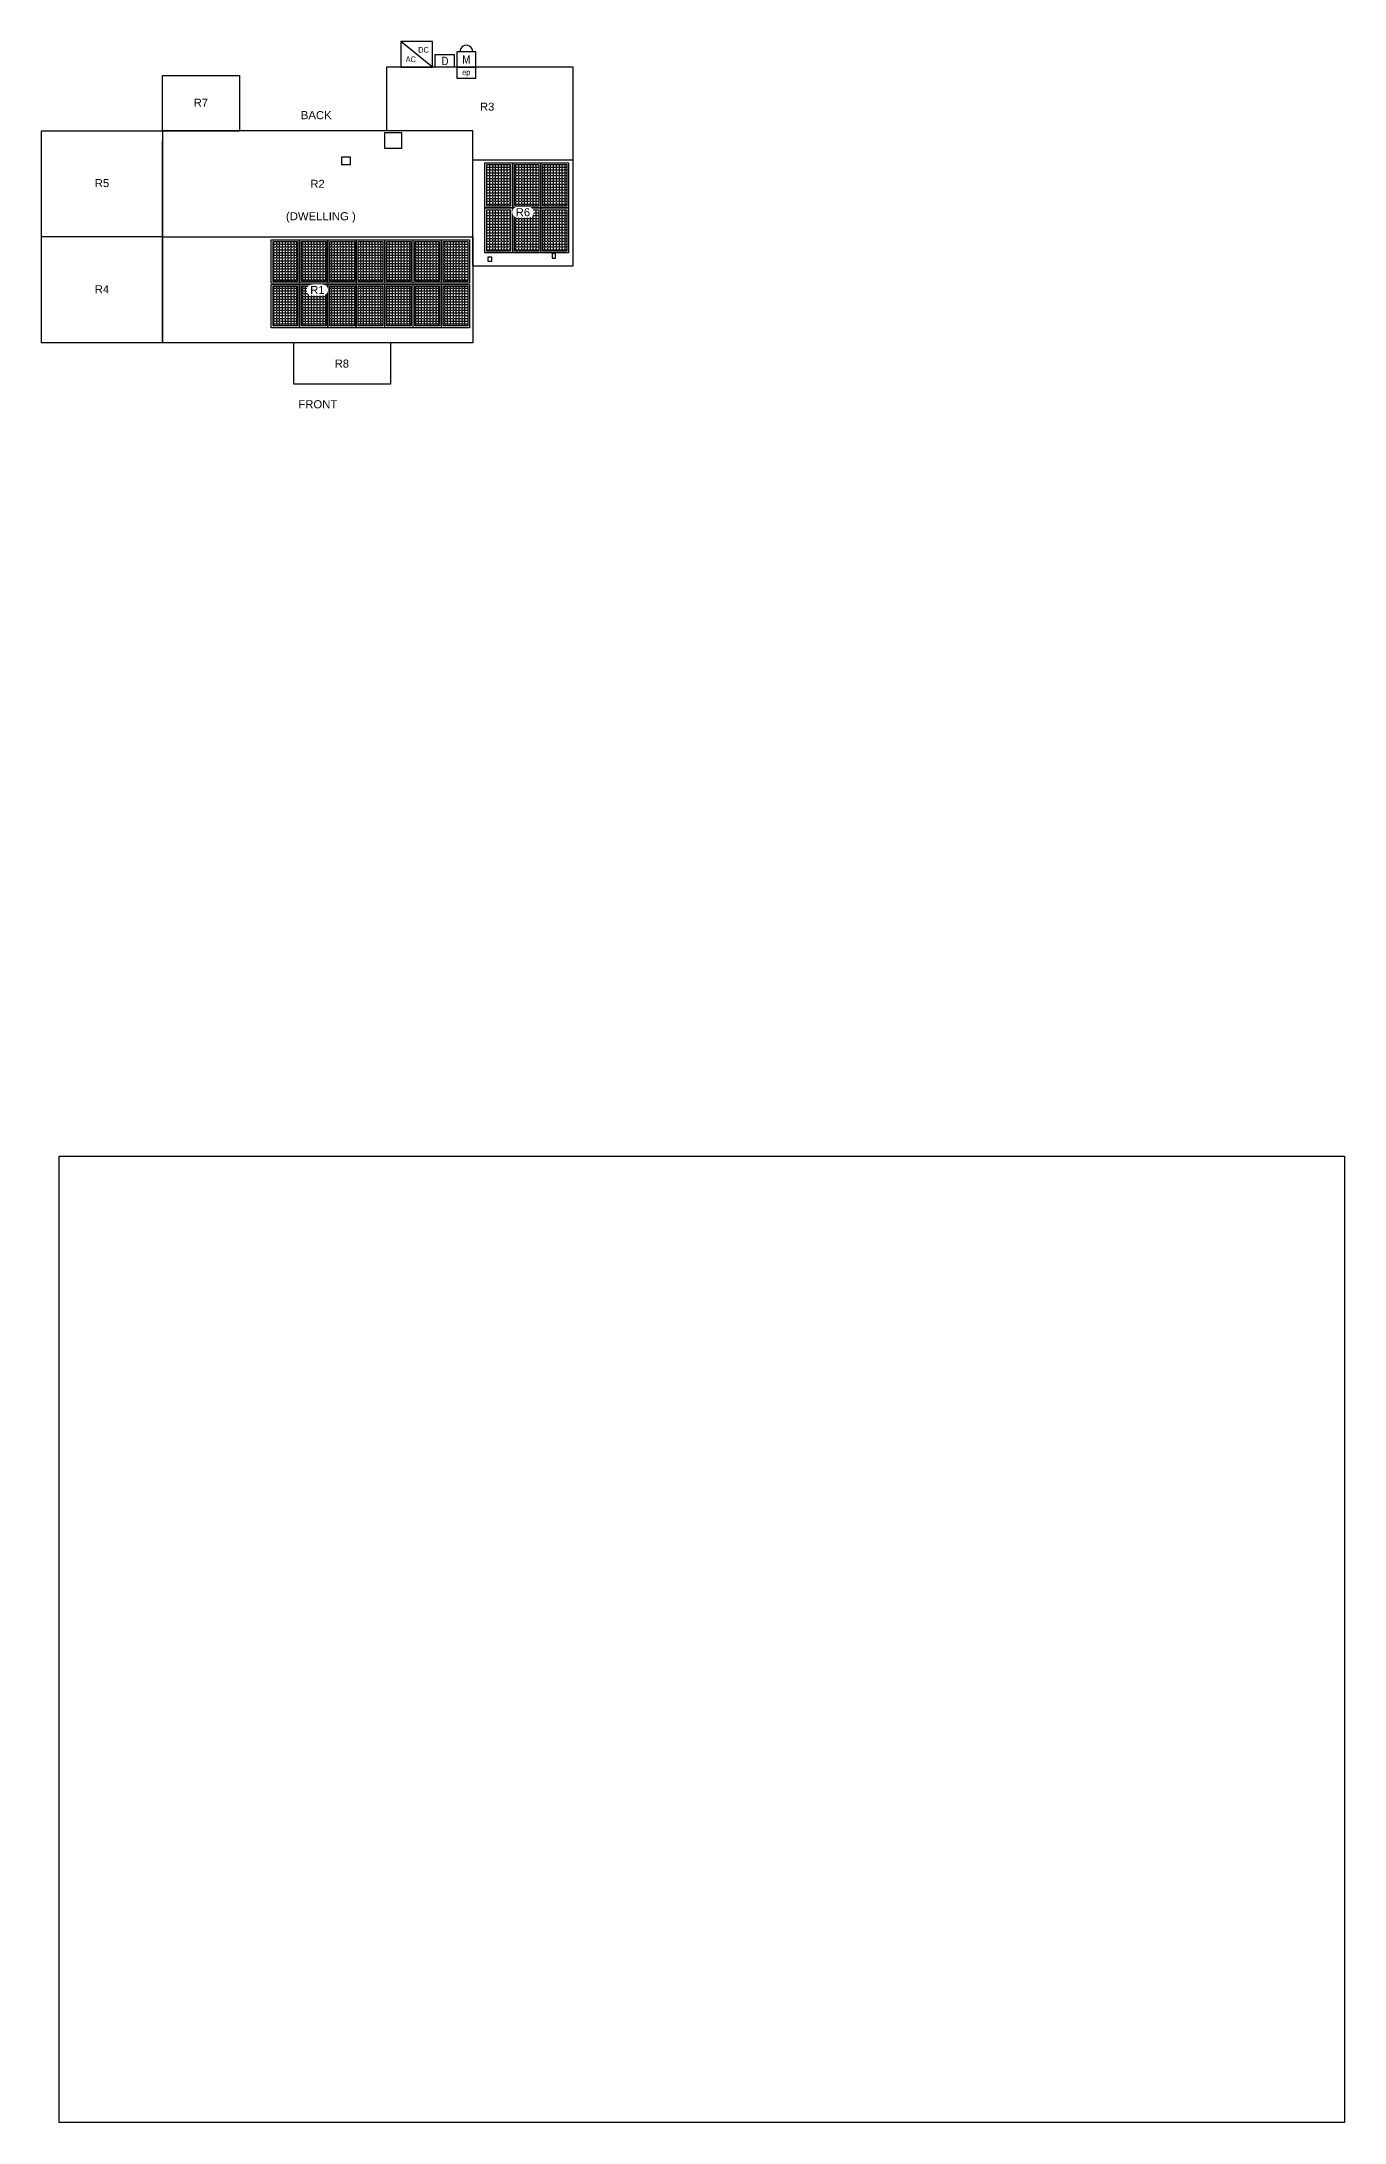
# Model space of a CAD drawing. Header units: feet. Extents: x -13431 to 10560, y 10829 to 29871.
# Drawn here: x 5512 to 7367, y 10829 to 13793 of the extents above; entities that cross this region are included whole.
import ezdxf
from ezdxf.enums import TextEntityAlignment as Align

# ---------------------------------------------------------------- set-up
doc = ezdxf.new("R2010")
doc.units = ezdxf.units.FT
doc.header["$MEASUREMENT"] = 0
doc.set_wipeout_variables(frame=1)
for name, color, linetype in [('E - MODULE', 7, 'Continuous'), ('MODULE FRAME', 9, 'Continuous'), ('MODULE HATCH', 7, 'Continuous'), ('N - ROOF NUMBERS', 7, 'Continuous'), ('R - ROOF LINES', 7, 'Continuous'), ('Z - TITLEBLOCK TXT', 7, 'Continuous')]:
    doc.layers.add(name, color=color, linetype=linetype)
doc.styles.add('PAPER SPACE TXT', font='technic_.ttf', dxfattribs={"height": 0.125})
doc.styles.add('TITLE BBLOCK TEXT', font='ARIALUNI.TTF')
picture_1 = doc.add_image_def('image2.png', size_in_pixel=(540, 406))

# ---------------------------------------------------------------- blocks, each defined once
blk = doc.blocks.new('ROOF3_ID')
at = {"color": 3}
blk.add_wipeout([(-7.3, -7.4), (-5.7, -7.4), (-4.2, -7.4), (-2.6, -7.4), (-1, -7.4), (0.6, -7.4), (2.1, -7.4), (3.7, -7.4), (5.3, -7.4), (6.9, -7.4), (8.4, -7.3), (9.9, -7), (11.4, -6.3), (12.6, -5.3), (13.7, -4.2), (14.5, -2.8), (15, -1.3), (15.2, 0.2), (15, 1.8), (14.6, 3.3), (13.9, 4.7), (12.9, 5.9), (11.7, 6.9), (10.4, 7.7), (8.9, 8.2), (7.3, 8.3), (5.7, 8.3), (4.2, 8.3), (2.6, 8.3), (1, 8.3), (-0.6, 8.3), (-2.1, 8.3), (-3.7, 8.3), (-5.3, 8.3), (-6.9, 8.3), (-8.4, 8.2), (-9.9, 7.9), (-11.4, 7.2), (-12.6, 6.2), (-13.7, 5.1), (-14.5, 3.7), (-15, 2.2), (-15.2, 0.7), (-15, -0.9), (-14.6, -2.4), (-13.9, -3.8), (-12.9, -5), (-11.7, -6), (-10.4, -6.8), (-8.9, -7.3)], dxfattribs=at)
at = {"layer": 'Z - TITLEBLOCK TXT', "color": 7, "style": 'TITLE BBLOCK TEXT'}
blk.add_text('R3', height=11.4, rotation=359.9886, dxfattribs=at).set_placement((0, 0.5), align=Align.MIDDLE_CENTER)
blk = doc.blocks.new('ROOF7_ID')
at = {"color": 3}
blk.add_wipeout([(-7.3, -7.1), (-5.7, -7.1), (-4.2, -7.1), (-2.6, -7.1), (-1, -7.1), (0.6, -7.1), (2.1, -7.1), (3.7, -7.1), (5.3, -7.1), (6.9, -7.1), (8.4, -7), (9.9, -6.6), (11.4, -5.9), (12.6, -5), (13.7, -3.8), (14.5, -2.5), (15, -1), (15.2, 0.6), (15, 2.1), (14.6, 3.6), (13.9, 5), (12.9, 6.3), (11.7, 7.3), (10.4, 8), (8.9, 8.5), (7.3, 8.7), (5.7, 8.7), (4.2, 8.7), (2.6, 8.7), (1, 8.7), (-0.6, 8.7), (-2.1, 8.7), (-3.7, 8.7), (-5.3, 8.7), (-6.9, 8.7), (-8.4, 8.6), (-9.9, 8.2), (-11.4, 7.5), (-12.6, 6.6), (-13.7, 5.4), (-14.5, 4), (-15, 2.6), (-15.2, 1), (-15, -0.6), (-14.6, -2.1), (-13.9, -3.5), (-12.9, -4.7), (-11.7, -5.7), (-10.4, -6.5), (-8.9, -6.9)], dxfattribs=at)
at = {"layer": 'Z - TITLEBLOCK TXT', "color": 7, "style": 'TITLE BBLOCK TEXT'}
blk.add_text('R7', height=11.4, rotation=359.9886, dxfattribs=at).set_placement((0, 0.8), align=Align.MIDDLE_CENTER)
blk = doc.blocks.new('ROOF2_ID')
at = {"color": 3}
blk.add_wipeout([(-7.3, -7.8), (-5.7, -7.8), (-4.2, -7.8), (-2.6, -7.8), (-1, -7.8), (0.6, -7.8), (2.1, -7.8), (3.7, -7.8), (5.3, -7.8), (6.9, -7.8), (8.4, -7.7), (9.9, -7.3), (11.4, -6.6), (12.6, -5.7), (13.7, -4.5), (14.5, -3.2), (15, -1.7), (15.2, -0.1), (15, 1.5), (14.6, 3), (13.9, 4.4), (12.9, 5.6), (11.7, 6.6), (10.4, 7.4), (8.9, 7.8), (7.3, 8), (5.7, 8), (4.2, 8), (2.6, 8), (1, 8), (-0.6, 8), (-2.1, 8), (-3.7, 8), (-5.3, 8), (-6.9, 8), (-8.4, 7.9), (-9.9, 7.5), (-11.4, 6.8), (-12.6, 5.9), (-13.7, 4.7), (-14.5, 3.4), (-15, 1.9), (-15.2, 0.3), (-15, -1.2), (-14.6, -2.7), (-13.9, -4.1), (-12.9, -5.4), (-11.7, -6.4), (-10.4, -7.1), (-8.9, -7.6)], dxfattribs=at)
at = {"layer": 'Z - TITLEBLOCK TXT', "style": 'TITLE BBLOCK TEXT'}
blk.add_text('R2', height=11.4, rotation=359.9886, dxfattribs=at).set_placement((0, 0.1), align=Align.MIDDLE_CENTER)
blk = doc.blocks.new('ROOF6_ID')
at = {"color": 3}
blk.add_wipeout([(-7.3, -6.7), (-5.7, -6.7), (-4.2, -6.7), (-2.6, -6.7), (-1, -6.7), (0.6, -6.7), (2.1, -6.7), (3.7, -6.7), (5.3, -6.7), (6.9, -6.7), (8.4, -6.6), (9.9, -6.3), (11.4, -5.6), (12.6, -4.6), (13.7, -3.5), (14.5, -2.1), (15, -0.6), (15.2, 0.9), (15, 2.5), (14.6, 4), (13.9, 5.4), (12.9, 6.6), (11.7, 7.6), (10.4, 8.4), (8.9, 8.9), (7.3, 9), (5.7, 9), (4.2, 9), (2.6, 9), (1, 9), (-0.6, 9), (-2.1, 9), (-3.7, 9), (-5.3, 9), (-6.9, 9), (-8.4, 8.9), (-9.9, 8.5), (-11.4, 7.9), (-12.6, 6.9), (-13.7, 5.8), (-14.5, 4.4), (-15, 2.9), (-15.2, 1.4), (-15, -0.2), (-14.6, -1.7), (-13.9, -3.1), (-12.9, -4.3), (-11.7, -5.3), (-10.4, -6.1), (-8.9, -6.6)], dxfattribs=at)
at = {"layer": 'Z - TITLEBLOCK TXT', "color": 7, "style": 'TITLE BBLOCK TEXT'}
blk.add_text('R6', height=11.4, rotation=359.9886, dxfattribs=at).set_placement((0, 1.1), align=Align.MIDDLE_CENTER)
blk = doc.blocks.new('ROOF5_ID')
at = {"color": 3}
blk.add_wipeout([(-7.3, -6.7), (-5.7, -6.7), (-4.2, -6.7), (-2.6, -6.7), (-1, -6.7), (0.6, -6.7), (2.1, -6.7), (3.7, -6.7), (5.3, -6.7), (6.9, -6.7), (8.4, -6.6), (9.9, -6.3), (11.4, -5.6), (12.6, -4.6), (13.7, -3.5), (14.5, -2.1), (15, -0.6), (15.2, 0.9), (15, 2.5), (14.6, 4), (13.9, 5.4), (12.9, 6.6), (11.7, 7.6), (10.4, 8.4), (8.9, 8.9), (7.3, 9), (5.7, 9), (4.2, 9), (2.6, 9), (1, 9), (-0.6, 9), (-2.1, 9), (-3.7, 9), (-5.3, 9), (-6.9, 9), (-8.4, 8.9), (-9.9, 8.5), (-11.4, 7.9), (-12.6, 6.9), (-13.7, 5.8), (-14.5, 4.4), (-15, 2.9), (-15.2, 1.4), (-15, -0.2), (-14.6, -1.7), (-13.9, -3.1), (-12.9, -4.3), (-11.7, -5.3), (-10.4, -6.1), (-8.9, -6.6)], dxfattribs=at)
at = {"layer": 'Z - TITLEBLOCK TXT', "color": 7, "style": 'TITLE BBLOCK TEXT'}
blk.add_text('R5', height=11.4, rotation=359.9886, dxfattribs=at).set_placement((0, 1.1), align=Align.MIDDLE_CENTER)
blk = doc.blocks.new('ROOF1_ID')
at = {"color": 3}
blk.add_wipeout([(-7.5, -8.1), (-5.9, -8.1), (-4.4, -8.1), (-2.8, -8.1), (-1.2, -8.1), (0.3, -8.1), (1.9, -8.1), (3.5, -8.1), (5.1, -8.1), (6.6, -8.1), (8.2, -8), (9.7, -7.6), (11.1, -7), (12.4, -6), (13.4, -4.9), (14.2, -3.5), (14.7, -2), (14.9, -0.5), (14.8, 1.1), (14.4, 2.6), (13.7, 4), (12.7, 5.2), (11.5, 6.3), (10.1, 7), (8.6, 7.5), (7.1, 7.6), (5.5, 7.6), (3.9, 7.6), (2.4, 7.6), (0.8, 7.6), (-0.8, 7.6), (-2.4, 7.6), (-3.9, 7.6), (-5.5, 7.6), (-7.1, 7.6), (-8.6, 7.5), (-10.2, 7.2), (-11.6, 6.5), (-12.8, 5.6), (-13.9, 4.4), (-14.7, 3), (-15.2, 1.5), (-15.4, 0), (-15.3, -1.6), (-14.8, -3.1), (-14.1, -4.5), (-13.2, -5.7), (-12, -6.7), (-10.6, -7.5), (-9.1, -7.9)], dxfattribs=at)
at = {"layer": 'Z - TITLEBLOCK TXT', "color": 7, "style": 'TITLE BBLOCK TEXT'}
blk.add_text('R1', height=11.4, rotation=359.9886, dxfattribs=at).set_placement((-0.2, -0.2), align=Align.MIDDLE_CENTER)
blk = doc.blocks.new('ROOF8_ID')
at = {"color": 3}
blk.add_wipeout([(-7.8, -8.1), (-6.2, -8.1), (-4.7, -8.1), (-3.1, -8.1), (-1.5, -8.1), (0.1, -8.1), (1.6, -8.1), (3.2, -8.1), (4.8, -8.1), (6.3, -8.1), (7.9, -8), (9.4, -7.6), (10.8, -7), (12.1, -6), (13.1, -4.8), (13.9, -3.5), (14.4, -2), (14.6, -0.4), (14.5, 1.1), (14.1, 2.6), (13.4, 4), (12.4, 5.3), (11.2, 6.3), (9.8, 7), (8.3, 7.5), (6.8, 7.6), (5.2, 7.6), (3.6, 7.6), (2.1, 7.6), (0.5, 7.6), (-1.1, 7.6), (-2.6, 7.6), (-4.2, 7.6), (-5.8, 7.6), (-7.4, 7.6), (-8.9, 7.6), (-10.5, 7.2), (-11.9, 6.5), (-13.1, 5.6), (-14.2, 4.4), (-15, 3), (-15.5, 1.6), (-15.7, 0), (-15.6, -1.6), (-15.1, -3.1), (-14.4, -4.5), (-13.4, -5.7), (-12.2, -6.7), (-10.9, -7.5), (-9.4, -7.9)], dxfattribs=at)
at = {"layer": 'Z - TITLEBLOCK TXT', "color": 7, "style": 'TITLE BBLOCK TEXT'}
blk.add_text('R8', height=11.4, rotation=359.9886, dxfattribs=at).set_placement((-0.5, -0.2), align=Align.MIDDLE_CENTER)
blk = doc.blocks.new('ROOF4_ID')
at = {"color": 3}
blk.add_wipeout([(-7.3, -7.1), (-5.7, -7.1), (-4.2, -7.1), (-2.6, -7.1), (-1, -7.1), (0.6, -7.1), (2.1, -7.1), (3.7, -7.1), (5.3, -7.1), (6.9, -7.1), (8.4, -7), (9.9, -6.6), (11.4, -5.9), (12.6, -5), (13.7, -3.8), (14.5, -2.5), (15, -1), (15.2, 0.6), (15, 2.1), (14.6, 3.6), (13.9, 5), (12.9, 6.3), (11.7, 7.3), (10.4, 8), (8.9, 8.5), (7.3, 8.7), (5.7, 8.7), (4.2, 8.7), (2.6, 8.7), (1, 8.7), (-0.6, 8.7), (-2.1, 8.7), (-3.7, 8.7), (-5.3, 8.7), (-6.9, 8.7), (-8.4, 8.6), (-9.9, 8.2), (-11.4, 7.5), (-12.6, 6.6), (-13.7, 5.4), (-14.5, 4.1), (-15, 2.6), (-15.2, 1), (-15, -0.6), (-14.6, -2.1), (-13.9, -3.5), (-12.9, -4.7), (-11.7, -5.7), (-10.4, -6.5), (-8.9, -6.9)], dxfattribs=at)
at = {"layer": 'Z - TITLEBLOCK TXT', "color": 7, "style": 'TITLE BBLOCK TEXT'}
blk.add_text('R4', height=11.4, rotation=359.9886, dxfattribs=at).set_placement((0, 0.8), align=Align.MIDDLE_CENTER)
blk = doc.blocks.new('genesis_module')
at = {"layer": 'MODULE HATCH'}
h = blk.add_hatch(dxfattribs=at)
h.set_pattern_fill('ANGLE', color=9, scale=15)
h.set_pattern_definition([(0, (1.7324, 8.3642), (0, 4.125), [3, -1.125]), (90, (1.7324, 8.3642), (-4.125, 3e-16), [3, -1.125])])
h.paths.add_polyline_path([(-17.5, 30), (-17.5, -29.9), (17.6, -29.9), (17.6, 30)])
at = {"color": 4}
blk.add_lwpolyline([(-20, 32.5), (20, 32.5), (20, -32.5), (-20, -32.5)], close=True, dxfattribs=at)
at = {"layer": 'MODULE FRAME', "color": 7, "linetype": 'Continuous', "flags": 128}
blk.add_lwpolyline([(20, -32.5), (-20, -32.5), (-20, 32.5), (20, 32.5)], close=True, dxfattribs=at)
at = {"layer": 'MODULE FRAME', "color": 8, "linetype": 'Continuous', "flags": 128}
blk.add_lwpolyline([(17.6, -29.9), (-17.5, -29.9), (-17.5, 30), (17.6, 30)], close=True, dxfattribs=at)
blk = doc.blocks.new('Roof1')
at = {"layer": 'E - MODULE', "color": 3, "extrusion": (0.231966, -0.214803, 0.948711)}
for p in [(174.5, 81.1, 309.4), (134.2, 81.1, 309.4), (93.8, 81.1, 309.4), (174.5, 14.4, 309.4), (53.4, 81.1, 309.4), (134.2, 14.4, 309.4), (13, 81.1, 309.4), (93.8, 14.4, 309.4), (-27.3, 81.1, 309.4), (53.4, 14.4, 309.4), (-67.7, 81.1, 309.4), (13, 14.4, 309.4), (-27.3, 14.4, 309.4), (-67.7, 14.4, 309.4)]:
    blk.add_blockref('genesis_module', p, dxfattribs=at)
blk = doc.blocks.new('A$C6EF85B4C')
h = blk.add_hatch()
h.set_pattern_fill('ANGLE', color=9, scale=15)
h.set_pattern_definition([(0, (0, 0), (0, 4.125), [3, -1.125]), (90, (0, 0), (-4.125, 3e-16), [3, -1.125])])
h.paths.add_polyline_path([(-19.2, 21.6), (-19.2, -38.3), (14.8, -38.3), (14.8, 21.6)])
at = {"layer": 'MODULE FRAME', "color": 7, "linetype": 'Continuous', "flags": 128}
blk.add_lwpolyline([(17.3, -40.8), (-21.7, -40.8), (-21.7, 24.1), (17.3, 24.1)], close=True, dxfattribs=at)
at = {"layer": 'MODULE FRAME', "color": 8, "linetype": 'Continuous', "flags": 128}
blk.add_lwpolyline([(14.8, -38.3), (-19.2, -38.3), (-19.2, 21.6), (14.8, 21.6)], close=True, dxfattribs=at)
blk = doc.blocks.new('Roof6')
at = {"layer": 'MODULE HATCH', "linetype": 'Continuous', "extrusion": (1.04747e-07, -0.164359, 0.986401), "rotation": 3.651508494364434e-05}
for p in [(6165.2, 13458.3, -1955.6), (6205.2, 13458.3, -1955.6), (6245.3, 13458.3, -1955.6), (6165.2, 13393.1, -1955.6), (6205.2, 13393.1, -1955.6), (6245.3, 13393.1, -1955.6)]:
    blk.add_blockref('A$C6EF85B4C', p, dxfattribs=at)

msp = doc.modelspace()

# ---------------------------------------------------------------- hatches: boundary and pattern name
h = msp.add_hatch(color=3)
h.dxf.hatch_style = 1
h.paths.add_polyline_path([(6000.78, 13663.79), (6024.78, 13663.79), (6024.78, 13641.02), (6000.78, 13641.02)], flags=17)
edge = h.paths.add_edge_path(flags=17)
edge.add_line((6000.78, 13641.02), (6000.78, 13663.79))
edge.add_line((6000.78, 13641.02), (6024.78, 13641.02))
edge.add_line((6024.78, 13641.02), (6024.78, 13663.79))
edge.add_line((6024.78, 13663.79), (6000.78, 13663.79))
edge = h.paths.add_edge_path(flags=0)
edge.add_line((6000.78, 13663.79), (6024.78, 13663.79))
edge.add_line((6000.78, 13663.79), (6024.78, 13663.79))
edge.add_line((6024.78, 13663.79), (6024.78, 13641.02))
edge.add_line((6024.78, 13641.02), (6000.78, 13641.02))
edge.add_line((6024.78, 13641.02), (6000.78, 13641.02))
edge.add_line((6024.78, 13663.79), (6024.78, 13641.02))
h = msp.add_hatch(color=3)
h.dxf.hatch_style = 1
h.paths.add_polyline_path([(5939.57, 13629.24), (5951.57, 13629.24), (5951.57, 13617.86), (5939.57, 13617.86)], flags=17)
edge = h.paths.add_edge_path(flags=17)
edge.add_line((5939.57, 13629.24), (5951.57, 13629.24))
edge.add_line((5939.57, 13617.86), (5939.57, 13629.24))
edge.add_line((5939.57, 13617.86), (5951.57, 13617.86))
edge.add_line((5951.57, 13629.24), (5951.57, 13617.86))
edge = h.paths.add_edge_path(flags=0)
edge.add_line((5939.57, 13629.24), (5951.57, 13629.24))
h = msp.add_hatch(color=3)
h.dxf.hatch_style = 1
h.paths.add_polyline_path([(6147.97, 13479.72), (6147.97, 13486.62), (6152.97, 13486.62), (6152.97, 13479.72)])
edge = h.paths.add_edge_path(flags=17)
edge.add_line((6147.97, 13486.62), (6152.97, 13486.62))
edge.add_line((6152.97, 13486.62), (6152.97, 13479.72))
edge.add_line((6152.97, 13479.72), (6147.97, 13479.72))
h = msp.add_hatch(color=3)
h.dxf.hatch_style = 1
h.paths.add_polyline_path([(6239.08, 13491.55), (6239.08, 13484.65), (6244.08, 13484.65), (6244.08, 13491.55)])
edge = h.paths.add_edge_path(flags=17)
edge.add_line((6239.08, 13484.65), (6244.08, 13484.65))
edge.add_line((6244.08, 13484.65), (6244.08, 13491.55))
edge.add_line((6244.08, 13491.55), (6239.08, 13491.55))

# ---------------------------------------------------------------- linework, layer by layer
at = {"color": 1, "elevation": 265.5, "flags": 128}
msp.add_lwpolyline([(6068.69, 13756.55), (6068.69, 13793.13), (6023.79, 13793.14), (6023.79, 13756.55), (6068.69, 13756.55), (6023.79, 13793.14)], dxfattribs=at)
msp.add_lwpolyline([(6107.72, 13778.71), (6103.3, 13778.71), (6103.3, 13756.55), (6130.51, 13756.55), (6130.5, 13778.71), (6126.08, 13778.71, 1.0000863), (6107.72, 13778.71), (6107.72, 13778.71), (6103.3, 13778.71), (6103.3, 13756.55), (6130.51, 13756.55), (6130.5, 13778.71), (6107.72, 13778.71)], format="xyb", dxfattribs=at)
at = {"color": 1, "elevation": 265.5}
for points in [[(6099.6, 13756.55), (6072.39, 13756.55), (6072.39, 13774.82), (6099.6, 13774.82)], [(6130.51, 13756.55), (6103.3, 13756.55), (6103.3, 13741), (6130.51, 13741)]]:
    msp.add_lwpolyline(points, close=True, dxfattribs=at)
at = {"layer": 'R - ROOF LINES', "color": 3}
for p, q in [((6269.08, 13756.55, 265.5), (6003.25, 13756.55, 265.5)), ((6003.25, 13756.55, 265.5), (6003.25, 13665.96, 280.6)), ((6269.08, 13624.2, 287.56), (6269.08, 13756.55, 265.5)), ((5684.12, 13665.96, 278.16), (5684.12, 13744.77, 271.59)), ((5684.12, 13744.77, 271.59), (5793.81, 13744.77, 271.59)), ((5793.81, 13744.77, 271.59), (5793.81, 13665.96, 278.16)), ((5512.18, 13515.05, 302.08), (5512.18, 13665.96, 276.93)), ((5512.18, 13665.96, 276.93), (5684.12, 13665.96, 276.93)), ((5684.12, 13665.96, 280.6), (5684.12, 13515.05, 330.9)), ((5684.12, 13665.96, 278.16), (5793.81, 13665.96, 278.16)), ((6003.25, 13665.96, 280.6), (5684.12, 13665.96, 280.6)), ((5684.12, 13665.96, 276.93), (5684.12, 13651.68, 279.31)), ((6000.78, 13663.79, 281.32), (6024.78, 13663.79, 281.32)), ((6000.78, 13641.02, 288.91), (6000.78, 13663.79, 281.32)), ((6000.78, 13663.79, 330.11), (6024.78, 13663.79, 330.11)), ((6000.78, 13641.02, 330.11), (6000.78, 13663.79, 330.11)), ((6000.78, 13663.79, 281.32), (6000.78, 13663.79, 330.11)), ((6125.97, 13665.96, 280.6), (6003.25, 13665.96, 280.6)), ((6024.78, 13663.79, 281.32), (6024.78, 13641.02, 288.91)), ((6024.78, 13663.79, 330.11), (6024.78, 13641.02, 330.11)), ((6024.78, 13663.79, 281.32), (6024.78, 13663.79, 330.11)), ((6125.97, 13624.2, 287.56), (6125.97, 13665.96, 280.6)), ((6125.97, 13515.05, 330.9), (6125.97, 13665.96, 280.6)), ((5684.12, 13515.05, 302.08), (5684.12, 13651.68, 279.31)), ((6024.78, 13641.02, 288.91), (6000.78, 13641.02, 288.91)), ((6024.78, 13641.02, 330.11), (6000.78, 13641.02, 330.11)), ((6000.78, 13641.02, 288.91), (6000.78, 13641.02, 330.11)), ((6024.78, 13641.02, 288.91), (6024.78, 13641.02, 330.11)), ((5939.57, 13629.24, 292.84), (5951.57, 13629.24, 292.84)), ((5939.57, 13617.86, 296.63), (5939.57, 13629.24, 292.84)), ((5939.57, 13629.24, 320.73), (5951.57, 13629.24, 320.73)), ((5939.57, 13617.86, 320.73), (5939.57, 13629.24, 320.73)), ((5939.57, 13629.24, 292.84), (5939.57, 13629.24, 320.73)), ((5951.57, 13617.86, 296.63), (5939.57, 13617.86, 296.63)), ((5951.57, 13617.86, 320.73), (5939.57, 13617.86, 320.73)), ((5939.57, 13617.86, 296.63), (5939.57, 13617.86, 320.73)), ((5951.57, 13629.24, 292.84), (5951.57, 13617.86, 296.63)), ((5951.57, 13629.24, 320.73), (5951.57, 13617.86, 320.73)), ((5951.57, 13629.24, 292.84), (5951.57, 13629.24, 320.73)), ((5951.57, 13617.86, 296.63), (5951.57, 13617.86, 320.73)), ((6269.08, 13624.2, 287.56), (6125.97, 13624.2, 287.56)), ((6125.97, 13515.05, 269.37), (6125.97, 13624.2, 287.56)), ((6269.08, 13473.8, 262.49), (6269.08, 13624.2, 287.56)), ((5512.18, 13364.15, 276.93), (5512.18, 13515.05, 302.08)), ((5684.12, 13515.05, 302.08), (5512.18, 13515.05, 302.08)), ((5684.12, 13515.05, 330.9), (6125.97, 13515.05, 330.9)), ((5684.12, 13515.05, 302.08), (5684.12, 13364.15, 276.93)), ((5684.12, 13364.15, 280.6), (5684.12, 13515.05, 330.9)), ((6125.97, 13515.05, 330.9), (6125.97, 13364.15, 280.6)), ((6125.97, 13473.8, 262.49), (6125.97, 13515.05, 269.37)), ((6147.97, 13479.72, 276.05), (6147.97, 13486.62, 276.05)), ((6147.97, 13486.62, 276.05), (6152.97, 13486.62, 276.05)), ((6147.97, 13486.62, 276.05), (6147.97, 13486.62, 264.63)), ((6147.97, 13479.72, 263.48), (6147.97, 13486.62, 264.63)), ((6147.97, 13486.62, 264.63), (6152.97, 13486.62, 264.63)), ((6152.97, 13486.62, 276.05), (6152.97, 13479.72, 276.05)), ((6152.97, 13486.62, 276.05), (6152.97, 13486.62, 264.63)), ((6152.97, 13486.62, 264.63), (6152.97, 13479.72, 263.48)), ((6239.08, 13491.55, 276.87), (6239.08, 13484.65, 276.87)), ((6244.08, 13491.55, 276.87), (6239.08, 13491.55, 276.87)), ((6239.08, 13491.55, 276.87), (6239.08, 13491.55, 265.45)), ((6239.08, 13491.55, 265.45), (6239.08, 13484.65, 264.3)), ((6244.08, 13491.55, 265.45), (6239.08, 13491.55, 265.45)), ((6244.08, 13484.65, 276.87), (6244.08, 13491.55, 276.87)), ((6244.08, 13491.55, 276.87), (6244.08, 13491.55, 265.45)), ((6244.08, 13484.65, 264.3), (6244.08, 13491.55, 265.45)), ((6125.97, 13473.8, 262.49), (6269.08, 13473.8, 262.49)), ((6152.97, 13479.72, 276.05), (6147.97, 13479.72, 276.05)), ((6147.97, 13479.72, 276.05), (6147.97, 13479.72, 263.48)), ((6152.97, 13479.72, 263.48), (6147.97, 13479.72, 263.48)), ((6152.97, 13479.72, 276.05), (6152.97, 13479.72, 263.48)), ((6239.08, 13484.65, 276.87), (6244.08, 13484.65, 276.87)), ((6239.08, 13484.65, 276.87), (6239.08, 13484.65, 264.3)), ((6239.08, 13484.65, 264.3), (6244.08, 13484.65, 264.3)), ((6244.08, 13484.65, 276.87), (6244.08, 13484.65, 264.3)), ((5684.12, 13364.15, 276.93), (5512.18, 13364.15, 276.93)), ((5871.51, 13364.15, 280.6), (5684.12, 13364.15, 280.6)), ((5871.51, 13305.45, 270.81), (5871.51, 13364.15, 280.6)), ((6008.83, 13364.15, 280.6), (5871.51, 13364.15, 280.6)), ((6125.97, 13364.15, 280.6), (6008.83, 13364.15, 280.6)), ((6008.83, 13364.15, 280.6), (6008.83, 13305.45, 270.81)), ((6008.83, 13305.45, 270.81), (5871.51, 13305.45, 270.81))]:
    msp.add_line(p, q, dxfattribs=at)

# ---------------------------------------------------------------- block references
at = {"layer": 'E - MODULE', "color": 3, "rotation": 312.8000000000009}
msp.add_blockref('Roof1', (5926.85, 13500.64), dxfattribs=at)
at = {"layer": 'E - MODULE', "color": 3}
msp.add_blockref('Roof6', (0, 0), dxfattribs=at)
at = {"layer": 'N - ROOF NUMBERS', "color": 3}
for name, p in [('ROOF7_ID', (5738.96, 13705.37, 1098.43)), ('ROOF3_ID', (6146.57, 13700.01, 1098.43)), ('ROOF5_ID', (5598.15, 13590.51, 1098.43)), ('ROOF4_ID', (5598.15, 13439.6, 1098.43))]:
    msp.add_blockref(name, p, dxfattribs=at)

# ---------------------------------------------------------------- texts
at = {"color": 1, "style": 'PAPER SPACE TXT'}
for s, height, rotation, p in [('DC', 7.986, 359.99764, (6055.97, 13781.47, 265.5)), ('AC', 7.986, 359.99764, (6037.79, 13767.95, 265.5)), ('ep', 7.986, 0.00573, (6116.9, 13749.41, 265.5)), ('M', 11.88, 0.00431, (6116.9, 13767.86, 265.5))]:
    msp.add_text(s, height=height, rotation=rotation, dxfattribs=at).set_placement(p, align=Align.MIDDLE_CENTER)
msp.add_text('D', height=11.88, dxfattribs=at).set_placement((6086.53, 13765.59, 265.5), align=Align.MIDDLE_CENTER)
at = {"layer": 'Z - TITLEBLOCK TXT', "color": 7, "style": 'TITLE BBLOCK TEXT'}
for s, height, p in [('BACK', 11.545, (5881.26, 13682.66, 280.6)), ('(DWELLING )', 11.5449, (5860.08, 13538.67, 280.6)), ('FRONT', 11.545, (5877.7, 13270.87, 280.6))]:
    msp.add_text(s, height=height, rotation=359.98856, dxfattribs=at).set_placement(p)

# ---------------------------------------------------------------- pictures from other files: only their frames are drawn
at = {"color": 3}
image = msp.add_image(picture_1, insert=(5536.95, 10829.45), size_in_units=(1830.24, 1376.07), dxfattribs=dict(at, fade=30))
image.dxf.flags = 15

# ---------------------------------------------------------------- next in the draw order: block references
at = {"layer": 'N - ROOF NUMBERS', "color": 3}
for name, p in [('ROOF2_ID', (5905.04, 13590.51, 1098.43)), ('ROOF6_ID', (6197.53, 13549, 1098.43)), ('ROOF1_ID', (5905.04, 13439.6, 1098.43)), ('ROOF8_ID', (5940.17, 13334.8, 1098.43))]:
    msp.add_blockref(name, p, dxfattribs=at)

doc.saveas('drawing.dxf')
